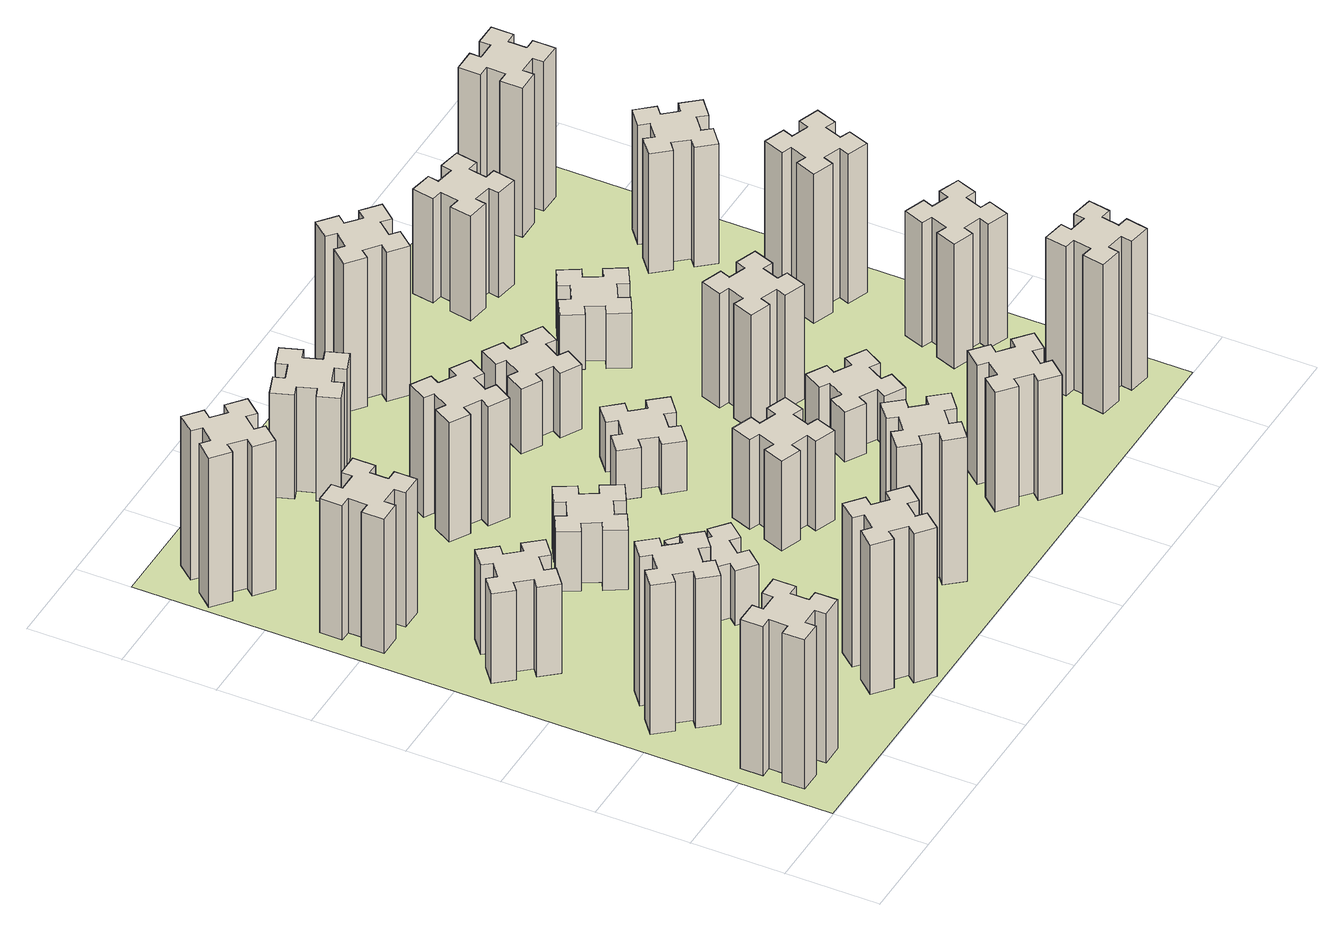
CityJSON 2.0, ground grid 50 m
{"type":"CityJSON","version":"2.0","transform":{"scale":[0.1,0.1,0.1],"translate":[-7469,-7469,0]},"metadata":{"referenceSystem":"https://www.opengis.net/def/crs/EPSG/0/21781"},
"CityObjects":{
"building1":{"type":"Building","attributes":{"class":"1000","function":"1000","usage":"1000","yearOfConstruction":2016,"roofType":"1000","measuredHeight":90,"storeysAboveGround":30,"storeysBelowGround":0},"geometry":[{"type":"Solid","lod":"1","boundaries":[[[[0,1,2,3,4,5,6,7,8,9,10,11,12,13,14,15,16,17,18,19]],[[17,16,20,21]],[[16,15,22,20]],[[15,14,23,22]],[[14,13,24,23]],[[13,12,25,24]],[[12,11,26,25]],[[11,10,27,26]],[[10,9,28,27]],[[9,8,29,28]],[[8,7,30,29]],[[7,6,31,30]],[[6,5,32,31]],[[5,4,33,32]],[[4,3,34,33]],[[3,2,35,34]],[[2,1,36,35]],[[1,0,37,36]],[[0,19,38,37]],[[19,18,39,38]],[[18,17,21,39]],[[24,25,26,27,28,29,30,31,32,33,34,35,36,37,38,39,21,20,22,23]]]]}]},
"building2":{"type":"Building","attributes":{"class":"1000","function":"1000","usage":"1000","yearOfConstruction":2016,"roofType":"1000","measuredHeight":90,"storeysAboveGround":30,"storeysBelowGround":0},"geometry":[{"type":"Solid","lod":"1","boundaries":[[[[40,41,42,43,44,45,46,47,48,49,50,51,52,53,54,55,56,57,58,59]],[[57,56,60,61]],[[56,55,62,60]],[[55,54,63,62]],[[54,53,64,63]],[[53,52,65,64]],[[52,51,66,65]],[[51,50,67,66]],[[50,49,68,67]],[[49,48,69,68]],[[48,47,70,69]],[[47,46,71,70]],[[46,45,72,71]],[[45,44,73,72]],[[44,43,74,73]],[[43,42,75,74]],[[42,41,76,75]],[[41,40,77,76]],[[40,59,78,77]],[[59,58,79,78]],[[58,57,61,79]],[[64,65,66,67,68,69,70,71,72,73,74,75,76,77,78,79,61,60,62,63]]]]}]},
"building3":{"type":"Building","attributes":{"class":"1000","function":"1000","usage":"1000","yearOfConstruction":2016,"roofType":"1000","measuredHeight":54,"storeysAboveGround":30,"storeysBelowGround":0},"geometry":[{"type":"Solid","lod":"1","boundaries":[[[[80,81,82,83,84,85,86,87,88,89,90,91,92,93,94,95,96,97,98,99]],[[97,96,100,101]],[[96,95,102,100]],[[95,94,103,102]],[[94,93,104,103]],[[93,92,105,104]],[[92,91,106,105]],[[91,90,107,106]],[[90,89,108,107]],[[89,88,109,108]],[[88,87,110,109]],[[87,86,111,110]],[[86,85,112,111]],[[85,84,113,112]],[[84,83,114,113]],[[83,82,115,114]],[[82,81,116,115]],[[81,80,117,116]],[[80,99,118,117]],[[99,98,119,118]],[[98,97,101,119]],[[104,105,106,107,108,109,110,111,112,113,114,115,116,117,118,119,101,100,102,103]]]]}]},
"building4":{"type":"Building","attributes":{"class":"1000","function":"1000","usage":"1000","yearOfConstruction":2016,"roofType":"1000","measuredHeight":81,"storeysAboveGround":30,"storeysBelowGround":0},"geometry":[{"type":"Solid","lod":"1","boundaries":[[[[120,121,122,123,124,125,126,127,128,129,130,131,132,133,134,135,136,137,138,139]],[[137,136,140,141]],[[136,135,142,140]],[[135,134,143,142]],[[134,133,144,143]],[[133,132,145,144]],[[132,131,146,145]],[[131,130,147,146]],[[130,129,148,147]],[[129,128,149,148]],[[128,127,150,149]],[[127,126,151,150]],[[126,125,152,151]],[[125,124,153,152]],[[124,123,154,153]],[[123,122,155,154]],[[122,121,156,155]],[[121,120,157,156]],[[120,139,158,157]],[[139,138,159,158]],[[138,137,141,159]],[[144,145,146,147,148,149,150,151,152,153,154,155,156,157,158,159,141,140,142,143]]]]}]},
"building5":{"type":"Building","attributes":{"class":"1000","function":"1000","usage":"1000","yearOfConstruction":2016,"roofType":"1000","measuredHeight":90,"storeysAboveGround":30,"storeysBelowGround":0},"geometry":[{"type":"Solid","lod":"1","boundaries":[[[[160,161,162,163,164,165,166,167,168,169,170,171,172,173,174,175,176,177,178,179]],[[177,176,180,181]],[[176,175,182,180]],[[175,174,183,182]],[[174,173,184,183]],[[173,172,185,184]],[[172,171,186,185]],[[171,170,187,186]],[[170,169,188,187]],[[169,168,189,188]],[[168,167,190,189]],[[167,166,191,190]],[[166,165,192,191]],[[165,164,193,192]],[[164,163,194,193]],[[163,162,195,194]],[[162,161,196,195]],[[161,160,197,196]],[[160,179,198,197]],[[179,178,199,198]],[[178,177,181,199]],[[184,185,186,187,188,189,190,191,192,193,194,195,196,197,198,199,181,180,182,183]]]]}]},
"building6":{"type":"Building","attributes":{"class":"1000","function":"1000","usage":"1000","yearOfConstruction":2016,"roofType":"1000","measuredHeight":90,"storeysAboveGround":30,"storeysBelowGround":0},"geometry":[{"type":"Solid","lod":"1","boundaries":[[[[200,201,202,203,204,205,206,207,208,209,210,211,212,213,214,215,216,217,218,219]],[[217,216,220,221]],[[216,215,222,220]],[[215,214,223,222]],[[214,213,224,223]],[[213,212,225,224]],[[212,211,226,225]],[[211,210,227,226]],[[210,209,228,227]],[[209,208,229,228]],[[208,207,230,229]],[[207,206,231,230]],[[206,205,232,231]],[[205,204,233,232]],[[204,203,234,233]],[[203,202,235,234]],[[202,201,236,235]],[[201,200,237,236]],[[200,219,238,237]],[[219,218,239,238]],[[218,217,221,239]],[[224,225,226,227,228,229,230,231,232,233,234,235,236,237,238,239,221,220,222,223]]]]}]},
"building7":{"type":"Building","attributes":{"class":"1000","function":"1000","usage":"1000","yearOfConstruction":2016,"roofType":"1000","measuredHeight":33,"storeysAboveGround":30,"storeysBelowGround":0},"geometry":[{"type":"Solid","lod":"1","boundaries":[[[[240,241,242,243,244,245,246,247,248,249,250,251,252,253,254,255,256,257,258,259]],[[257,256,260,261]],[[256,255,262,260]],[[255,254,263,262]],[[254,253,264,263]],[[253,252,265,264]],[[252,251,266,265]],[[251,250,267,266]],[[250,249,268,267]],[[249,248,269,268]],[[248,247,270,269]],[[247,246,271,270]],[[246,245,272,271]],[[245,244,273,272]],[[244,243,274,273]],[[243,242,275,274]],[[242,241,276,275]],[[241,240,277,276]],[[240,259,278,277]],[[259,258,279,278]],[[258,257,261,279]],[[264,265,266,267,268,269,270,271,272,273,274,275,276,277,278,279,261,260,262,263]]]]}]},
"building8":{"type":"Building","attributes":{"class":"1000","function":"1000","usage":"1000","yearOfConstruction":2016,"roofType":"1000","measuredHeight":36,"storeysAboveGround":30,"storeysBelowGround":0},"geometry":[{"type":"Solid","lod":"1","boundaries":[[[[280,281,282,283,284,285,286,287,288,289,290,291,292,293,294,295,296,297,298,299]],[[297,296,300,301]],[[296,295,302,300]],[[295,294,303,302]],[[294,293,304,303]],[[293,292,305,304]],[[292,291,306,305]],[[291,290,307,306]],[[290,289,308,307]],[[289,288,309,308]],[[288,287,310,309]],[[287,286,311,310]],[[286,285,312,311]],[[285,284,313,312]],[[284,283,314,313]],[[283,282,315,314]],[[282,281,316,315]],[[281,280,317,316]],[[280,299,318,317]],[[299,298,319,318]],[[298,297,301,319]],[[304,305,306,307,308,309,310,311,312,313,314,315,316,317,318,319,301,300,302,303]]]]}]},
"building9":{"type":"Building","attributes":{"class":"1000","function":"1000","usage":"1000","yearOfConstruction":2016,"roofType":"1000","measuredHeight":72,"storeysAboveGround":30,"storeysBelowGround":0},"geometry":[{"type":"Solid","lod":"1","boundaries":[[[[320,321,322,323,324,325,326,327,328,329,330,331,332,333,334,335,336,337,338,339]],[[337,336,340,341]],[[336,335,342,340]],[[335,334,343,342]],[[334,333,344,343]],[[333,332,345,344]],[[332,331,346,345]],[[331,330,347,346]],[[330,329,348,347]],[[329,328,349,348]],[[328,327,350,349]],[[327,326,351,350]],[[326,325,352,351]],[[325,324,353,352]],[[324,323,354,353]],[[323,322,355,354]],[[322,321,356,355]],[[321,320,357,356]],[[320,339,358,357]],[[339,338,359,358]],[[338,337,341,359]],[[344,345,346,347,348,349,350,351,352,353,354,355,356,357,358,359,341,340,342,343]]]]}]},
"building10":{"type":"Building","attributes":{"class":"1000","function":"1000","usage":"1000","yearOfConstruction":2016,"roofType":"1000","measuredHeight":87,"storeysAboveGround":30,"storeysBelowGround":0},"geometry":[{"type":"Solid","lod":"1","boundaries":[[[[360,361,362,363,364,365,366,367,368,369,370,371,372,373,374,375,376,377,378,379]],[[377,376,380,381]],[[376,375,382,380]],[[375,374,383,382]],[[374,373,384,383]],[[373,372,385,384]],[[372,371,386,385]],[[371,370,387,386]],[[370,369,388,387]],[[369,368,389,388]],[[368,367,390,389]],[[367,366,391,390]],[[366,365,392,391]],[[365,364,393,392]],[[364,363,394,393]],[[363,362,395,394]],[[362,361,396,395]],[[361,360,397,396]],[[360,379,398,397]],[[379,378,399,398]],[[378,377,381,399]],[[384,385,386,387,388,389,390,391,392,393,394,395,396,397,398,399,381,380,382,383]]]]}]},
"building11":{"type":"Building","attributes":{"class":"1000","function":"1000","usage":"1000","yearOfConstruction":2016,"roofType":"1000","measuredHeight":63,"storeysAboveGround":30,"storeysBelowGround":0},"geometry":[{"type":"Solid","lod":"1","boundaries":[[[[400,401,402,403,404,405,406,407,408,409,410,411,412,413,414,415,416,417,418,419]],[[417,416,420,421]],[[416,415,422,420]],[[415,414,423,422]],[[414,413,424,423]],[[413,412,425,424]],[[412,411,426,425]],[[411,410,427,426]],[[410,409,428,427]],[[409,408,429,428]],[[408,407,430,429]],[[407,406,431,430]],[[406,405,432,431]],[[405,404,433,432]],[[404,403,434,433]],[[403,402,435,434]],[[402,401,436,435]],[[401,400,437,436]],[[400,419,438,437]],[[419,418,439,438]],[[418,417,421,439]],[[424,425,426,427,428,429,430,431,432,433,434,435,436,437,438,439,421,420,422,423]]]]}]},
"building12":{"type":"Building","attributes":{"class":"1000","function":"1000","usage":"1000","yearOfConstruction":2016,"roofType":"1000","measuredHeight":54,"storeysAboveGround":30,"storeysBelowGround":0},"geometry":[{"type":"Solid","lod":"1","boundaries":[[[[440,441,442,443,444,445,446,447,448,449,450,451,452,453,454,455,456,457,458,459]],[[457,456,460,461]],[[456,455,462,460]],[[455,454,463,462]],[[454,453,464,463]],[[453,452,465,464]],[[452,451,466,465]],[[451,450,467,466]],[[450,449,468,467]],[[449,448,469,468]],[[448,447,470,469]],[[447,446,471,470]],[[446,445,472,471]],[[445,444,473,472]],[[444,443,474,473]],[[443,442,475,474]],[[442,441,476,475]],[[441,440,477,476]],[[440,459,478,477]],[[459,458,479,478]],[[458,457,461,479]],[[464,465,466,467,468,469,470,471,472,473,474,475,476,477,478,479,461,460,462,463]]]]}]},
"building13":{"type":"Building","attributes":{"class":"1000","function":"1000","usage":"1000","yearOfConstruction":2016,"roofType":"1000","measuredHeight":30,"storeysAboveGround":30,"storeysBelowGround":0},"geometry":[{"type":"Solid","lod":"1","boundaries":[[[[480,481,482,483,484,485,486,487,488,489,490,491,492,493,494,495,496,497,498,499]],[[497,496,500,501]],[[496,495,502,500]],[[495,494,503,502]],[[494,493,504,503]],[[493,492,505,504]],[[492,491,506,505]],[[491,490,507,506]],[[490,489,508,507]],[[489,488,509,508]],[[488,487,510,509]],[[487,486,511,510]],[[486,485,512,511]],[[485,484,513,512]],[[484,483,514,513]],[[483,482,515,514]],[[482,481,516,515]],[[481,480,517,516]],[[480,499,518,517]],[[499,498,519,518]],[[498,497,501,519]],[[504,505,506,507,508,509,510,511,512,513,514,515,516,517,518,519,501,500,502,503]]]]}]},
"building14":{"type":"Building","attributes":{"class":"1000","function":"1000","usage":"1000","yearOfConstruction":2016,"roofType":"1000","measuredHeight":72,"storeysAboveGround":30,"storeysBelowGround":0},"geometry":[{"type":"Solid","lod":"1","boundaries":[[[[520,521,522,523,524,525,526,527,528,529,530,531,532,533,534,535,536,537,538,539]],[[537,536,540,541]],[[536,535,542,540]],[[535,534,543,542]],[[534,533,544,543]],[[533,532,545,544]],[[532,531,546,545]],[[531,530,547,546]],[[530,529,548,547]],[[529,528,549,548]],[[528,527,550,549]],[[527,526,551,550]],[[526,525,552,551]],[[525,524,553,552]],[[524,523,554,553]],[[523,522,555,554]],[[522,521,556,555]],[[521,520,557,556]],[[520,539,558,557]],[[539,538,559,558]],[[538,537,541,559]],[[544,545,546,547,548,549,550,551,552,553,554,555,556,557,558,559,541,540,542,543]]]]}]},
"building15":{"type":"Building","attributes":{"class":"1000","function":"1000","usage":"1000","yearOfConstruction":2016,"roofType":"1000","measuredHeight":39,"storeysAboveGround":30,"storeysBelowGround":0},"geometry":[{"type":"Solid","lod":"1","boundaries":[[[[560,561,562,563,564,565,566,567,568,569,570,571,572,573,574,575,576,577,578,579]],[[577,576,580,581]],[[576,575,582,580]],[[575,574,583,582]],[[574,573,584,583]],[[573,572,585,584]],[[572,571,586,585]],[[571,570,587,586]],[[570,569,588,587]],[[569,568,589,588]],[[568,567,590,589]],[[567,566,591,590]],[[566,565,592,591]],[[565,564,593,592]],[[564,563,594,593]],[[563,562,595,594]],[[562,561,596,595]],[[561,560,597,596]],[[560,579,598,597]],[[579,578,599,598]],[[578,577,581,599]],[[584,585,586,587,588,589,590,591,592,593,594,595,596,597,598,599,581,580,582,583]]]]}]},
"building16":{"type":"Building","attributes":{"class":"1000","function":"1000","usage":"1000","yearOfConstruction":2016,"roofType":"1000","measuredHeight":90,"storeysAboveGround":30,"storeysBelowGround":0},"geometry":[{"type":"Solid","lod":"1","boundaries":[[[[600,601,602,603,604,605,606,607,608,609,610,611,612,613,614,615,616,617,618,619]],[[617,616,620,621]],[[616,615,622,620]],[[615,614,623,622]],[[614,613,624,623]],[[613,612,625,624]],[[612,611,626,625]],[[611,610,627,626]],[[610,609,628,627]],[[609,608,629,628]],[[608,607,630,629]],[[607,606,631,630]],[[606,605,632,631]],[[605,604,633,632]],[[604,603,634,633]],[[603,602,635,634]],[[602,601,636,635]],[[601,600,637,636]],[[600,619,638,637]],[[619,618,639,638]],[[618,617,621,639]],[[624,625,626,627,628,629,630,631,632,633,634,635,636,637,638,639,621,620,622,623]]]]}]},
"building17":{"type":"Building","attributes":{"class":"1000","function":"1000","usage":"1000","yearOfConstruction":2016,"roofType":"1000","measuredHeight":30,"storeysAboveGround":30,"storeysBelowGround":0},"geometry":[{"type":"Solid","lod":"1","boundaries":[[[[640,641,642,643,644,645,646,647,648,649,650,651,652,653,654,655,656,657,658,659]],[[657,656,660,661]],[[656,655,662,660]],[[655,654,663,662]],[[654,653,664,663]],[[653,652,665,664]],[[652,651,666,665]],[[651,650,667,666]],[[650,649,668,667]],[[649,648,669,668]],[[648,647,670,669]],[[647,646,671,670]],[[646,645,672,671]],[[645,644,673,672]],[[644,643,674,673]],[[643,642,675,674]],[[642,641,676,675]],[[641,640,677,676]],[[640,659,678,677]],[[659,658,679,678]],[[658,657,661,679]],[[664,665,666,667,668,669,670,671,672,673,674,675,676,677,678,679,661,660,662,663]]]]}]},
"building18":{"type":"Building","attributes":{"class":"1000","function":"1000","usage":"1000","yearOfConstruction":2016,"roofType":"1000","measuredHeight":69,"storeysAboveGround":30,"storeysBelowGround":0},"geometry":[{"type":"Solid","lod":"1","boundaries":[[[[680,681,682,683,684,685,686,687,688,689,690,691,692,693,694,695,696,697,698,699]],[[697,696,700,701]],[[696,695,702,700]],[[695,694,703,702]],[[694,693,704,703]],[[693,692,705,704]],[[692,691,706,705]],[[691,690,707,706]],[[690,689,708,707]],[[689,688,709,708]],[[688,687,710,709]],[[687,686,711,710]],[[686,685,712,711]],[[685,684,713,712]],[[684,683,714,713]],[[683,682,715,714]],[[682,681,716,715]],[[681,680,717,716]],[[680,699,718,717]],[[699,698,719,718]],[[698,697,701,719]],[[704,705,706,707,708,709,710,711,712,713,714,715,716,717,718,719,701,700,702,703]]]]}]},
"building19":{"type":"Building","attributes":{"class":"1000","function":"1000","usage":"1000","yearOfConstruction":2016,"roofType":"1000","measuredHeight":33,"storeysAboveGround":30,"storeysBelowGround":0},"geometry":[{"type":"Solid","lod":"1","boundaries":[[[[720,721,722,723,724,725,726,727,728,729,730,731,732,733,734,735,736,737,738,739]],[[737,736,740,741]],[[736,735,742,740]],[[735,734,743,742]],[[734,733,744,743]],[[733,732,745,744]],[[732,731,746,745]],[[731,730,747,746]],[[730,729,748,747]],[[729,728,749,748]],[[728,727,750,749]],[[727,726,751,750]],[[726,725,752,751]],[[725,724,753,752]],[[724,723,754,753]],[[723,722,755,754]],[[722,721,756,755]],[[721,720,757,756]],[[720,739,758,757]],[[739,738,759,758]],[[738,737,741,759]],[[744,745,746,747,748,749,750,751,752,753,754,755,756,757,758,759,741,740,742,743]]]]}]},
"building20":{"type":"Building","attributes":{"class":"1000","function":"1000","usage":"1000","yearOfConstruction":2016,"roofType":"1000","measuredHeight":90,"storeysAboveGround":30,"storeysBelowGround":0},"geometry":[{"type":"Solid","lod":"1","boundaries":[[[[760,761,762,763,764,765,766,767,768,769,770,771,772,773,774,775,776,777,778,779]],[[777,776,780,781]],[[776,775,782,780]],[[775,774,783,782]],[[774,773,784,783]],[[773,772,785,784]],[[772,771,786,785]],[[771,770,787,786]],[[770,769,788,787]],[[769,768,789,788]],[[768,767,790,789]],[[767,766,791,790]],[[766,765,792,791]],[[765,764,793,792]],[[764,763,794,793]],[[763,762,795,794]],[[762,761,796,795]],[[761,760,797,796]],[[760,779,798,797]],[[779,778,799,798]],[[778,777,781,799]],[[784,785,786,787,788,789,790,791,792,793,794,795,796,797,798,799,781,780,782,783]]]]}]},
"building21":{"type":"Building","attributes":{"class":"1000","function":"1000","usage":"1000","yearOfConstruction":2016,"roofType":"1000","measuredHeight":63,"storeysAboveGround":30,"storeysBelowGround":0},"geometry":[{"type":"Solid","lod":"1","boundaries":[[[[800,801,802,803,804,805,806,807,808,809,810,811,812,813,814,815,816,817,818,819]],[[817,816,820,821]],[[816,815,822,820]],[[815,814,823,822]],[[814,813,824,823]],[[813,812,825,824]],[[812,811,826,825]],[[811,810,827,826]],[[810,809,828,827]],[[809,808,829,828]],[[808,807,830,829]],[[807,806,831,830]],[[806,805,832,831]],[[805,804,833,832]],[[804,803,834,833]],[[803,802,835,834]],[[802,801,836,835]],[[801,800,837,836]],[[800,819,838,837]],[[819,818,839,838]],[[818,817,821,839]],[[824,825,826,827,828,829,830,831,832,833,834,835,836,837,838,839,821,820,822,823]]]]}]},
"building22":{"type":"Building","attributes":{"class":"1000","function":"1000","usage":"1000","yearOfConstruction":2016,"roofType":"1000","measuredHeight":75,"storeysAboveGround":30,"storeysBelowGround":0},"geometry":[{"type":"Solid","lod":"1","boundaries":[[[[840,841,842,843,844,845,846,847,848,849,850,851,852,853,854,855,856,857,858,859]],[[857,856,860,861]],[[856,855,862,860]],[[855,854,863,862]],[[854,853,864,863]],[[853,852,865,864]],[[852,851,866,865]],[[851,850,867,866]],[[850,849,868,867]],[[849,848,869,868]],[[848,847,870,869]],[[847,846,871,870]],[[846,845,872,871]],[[845,844,873,872]],[[844,843,874,873]],[[843,842,875,874]],[[842,841,876,875]],[[841,840,877,876]],[[840,859,878,877]],[[859,858,879,878]],[[858,857,861,879]],[[864,865,866,867,868,869,870,871,872,873,874,875,876,877,878,879,861,860,862,863]]]]}]},
"building23":{"type":"Building","attributes":{"class":"1000","function":"1000","usage":"1000","yearOfConstruction":2016,"roofType":"1000","measuredHeight":90,"storeysAboveGround":30,"storeysBelowGround":0},"geometry":[{"type":"Solid","lod":"1","boundaries":[[[[880,881,882,883,884,885,886,887,888,889,890,891,892,893,894,895,896,897,898,899]],[[897,896,900,901]],[[896,895,902,900]],[[895,894,903,902]],[[894,893,904,903]],[[893,892,905,904]],[[892,891,906,905]],[[891,890,907,906]],[[890,889,908,907]],[[889,888,909,908]],[[888,887,910,909]],[[887,886,911,910]],[[886,885,912,911]],[[885,884,913,912]],[[884,883,914,913]],[[883,882,915,914]],[[882,881,916,915]],[[881,880,917,916]],[[880,899,918,917]],[[899,898,919,918]],[[898,897,901,919]],[[904,905,906,907,908,909,910,911,912,913,914,915,916,917,918,919,901,900,902,903]]]]}]},
"building24":{"type":"Building","attributes":{"class":"1000","function":"1000","usage":"1000","yearOfConstruction":2016,"roofType":"1000","measuredHeight":72,"storeysAboveGround":30,"storeysBelowGround":0},"geometry":[{"type":"Solid","lod":"1","boundaries":[[[[920,921,922,923,924,925,926,927,928,929,930,931,932,933,934,935,936,937,938,939]],[[937,936,940,941]],[[936,935,942,940]],[[935,934,943,942]],[[934,933,944,943]],[[933,932,945,944]],[[932,931,946,945]],[[931,930,947,946]],[[930,929,948,947]],[[929,928,949,948]],[[928,927,950,949]],[[927,926,951,950]],[[926,925,952,951]],[[925,924,953,952]],[[924,923,954,953]],[[923,922,955,954]],[[922,921,956,955]],[[921,920,957,956]],[[920,939,958,957]],[[939,938,959,958]],[[938,937,941,959]],[[944,945,946,947,948,949,950,951,952,953,954,955,956,957,958,959,941,940,942,943]]]]}]},
"building25":{"type":"Building","attributes":{"class":"1000","function":"1000","usage":"1000","yearOfConstruction":2016,"roofType":"1000","measuredHeight":90,"storeysAboveGround":30,"storeysBelowGround":0},"geometry":[{"type":"Solid","lod":"1","boundaries":[[[[960,961,962,963,964,965,966,967,968,969,970,971,972,973,974,975,976,977,978,979]],[[977,976,980,981]],[[976,975,982,980]],[[975,974,983,982]],[[974,973,984,983]],[[973,972,985,984]],[[972,971,986,985]],[[971,970,987,986]],[[970,969,988,987]],[[969,968,989,988]],[[968,967,990,989]],[[967,966,991,990]],[[966,965,992,991]],[[965,964,993,992]],[[964,963,994,993]],[[963,962,995,994]],[[962,961,996,995]],[[961,960,997,996]],[[960,979,998,997]],[[979,978,999,998]],[[978,977,981,999]],[[984,985,986,987,988,989,990,991,992,993,994,995,996,997,998,999,981,980,982,983]]]]}]},
"landuse1":{"type":"LandUse","attributes":{"name":"plot1","function":"1010"},"geometry":[{"type":"MultiSurface","lod":"1","boundaries":[[[1000,1001,1002,1003]]]}]}
},
"vertices":[
[165,425,0],[165,325,0],[105,325,0],[105,205,0],[225,205,0],[225,265,0],[325,265,0],[325,205,0],[445,205,0],[445,325,0],[385,325,0],[385,425,0],[445,425,0],[445,545,0],[325,545,0],[325,485,0],[225,485,0],[225,545,0],[105,545,0],[105,425,0],[225,485,900],[225,545,900],[325,485,900],[325,545,900],[445,545,900],[445,425,900],[385,425,900],[385,325,900],[445,325,900],[445,205,900],[325,205,900],[325,265,900],[225,265,900],[225,205,900],[105,205,900],[105,325,900],[165,325,900],[165,425,900],[105,425,900],[105,545,900],
[408,899,0],[484,963,0],[523,917,0],[615,994,0],[538,1086,0],[492,1048,0],[427,1124,0],[473,1163,0],[396,1255,0],[304,1178,0],[343,1132,0],[266,1067,0],[228,1113,0],[136,1036,0],[213,944,0],[259,983,0],[323,906,0],[277,868,0],[354,776,0],[446,853,0],[323,906,900],[277,868,900],[259,983,900],[213,944,900],[136,1036,900],[228,1113,900],[266,1067,900],[343,1132,900],[304,1178,900],[396,1255,900],[473,1163,900],[427,1124,900],[492,1048,900],[538,1086,900],[615,994,900],[523,917,900],[484,963,900],[408,899,900],[446,853,900],[354,776,900],
[492,1888,0],[427,1964,0],[473,2003,0],[396,2095,0],[304,2018,0],[343,1972,0],[266,1907,0],[228,1953,0],[136,1876,0],[213,1784,0],[259,1823,0],[323,1746,0],[277,1708,0],[354,1616,0],[446,1693,0],[408,1739,0],[484,1803,0],[523,1757,0],[615,1834,0],[538,1926,0],[484,1803,540],[523,1757,540],[408,1739,540],[446,1693,540],[354,1616,540],[277,1708,540],[323,1746,540],[259,1823,540],[213,1784,540],[136,1876,540],[228,1953,540],[266,1907,540],[343,1972,540],[304,2018,540],[396,2095,540],[473,2003,540],[427,1964,540],[492,1888,540],[538,1926,540],[615,1834,540],
[385,2545,0],[385,2645,0],[445,2645,0],[445,2765,0],[325,2765,0],[325,2705,0],[225,2705,0],[225,2765,0],[105,2765,0],[105,2645,0],[165,2645,0],[165,2545,0],[105,2545,0],[105,2425,0],[225,2425,0],[225,2485,0],[325,2485,0],[325,2425,0],[445,2425,0],[445,2545,0],[325,2485,810],[325,2425,810],[225,2485,810],[225,2425,810],[105,2425,810],[105,2545,810],[165,2545,810],[165,2645,810],[105,2645,810],[105,2765,810],[225,2765,810],[225,2705,810],[325,2705,810],[325,2765,810],[445,2765,810],[445,2645,810],[385,2645,810],[385,2545,810],[445,2545,810],[445,2425,810],
[1167,166,0],[1232,243,0],[1278,204,0],[1355,296,0],[1263,373,0],[1224,327,0],[1148,392,0],[1186,438,0],[1094,515,0],[1017,423,0],[1063,384,0],[999,308,0],[953,346,0],[876,254,0],[968,177,0],[1006,223,0],[1083,159,0],[1044,113,0],[1136,36,0],[1213,128,0],[1083,159,900],[1044,113,900],[1006,223,900],[968,177,900],[876,254,900],[953,346,900],[999,308,900],[1063,384,900],[1017,423,900],[1094,515,900],[1186,438,900],[1148,392,900],[1224,327,900],[1263,373,900],[1355,296,900],[1278,204,900],[1232,243,900],[1167,166,900],[1213,128,900],[1136,36,900],
[384,3387,0],[308,3452,0],[346,3498,0],[254,3575,0],[177,3483,0],[223,3444,0],[159,3368,0],[113,3406,0],[36,3314,0],[128,3237,0],[166,3283,0],[243,3219,0],[204,3173,0],[296,3096,0],[373,3188,0],[327,3226,0],[392,3303,0],[438,3264,0],[515,3356,0],[423,3433,0],[392,3303,900],[438,3264,900],[327,3226,900],[373,3188,900],[296,3096,900],[204,3173,900],[243,3219,900],[166,3283,900],[128,3237,900],[36,3314,900],[113,3406,900],[159,3368,900],[223,3444,900],[177,3483,900],[254,3575,900],[346,3498,900],[308,3452,900],[384,3387,900],[423,3433,900],[515,3356,900],
[1063,1324,0],[999,1248,0],[953,1286,0],[876,1194,0],[968,1117,0],[1006,1163,0],[1083,1099,0],[1044,1053,0],[1136,976,0],[1213,1068,0],[1167,1106,0],[1232,1183,0],[1278,1144,0],[1355,1236,0],[1263,1313,0],[1224,1267,0],[1148,1332,0],[1186,1378,0],[1094,1455,0],[1017,1363,0],[1148,1332,330],[1186,1378,330],[1224,1267,330],[1263,1313,330],[1355,1236,330],[1278,1144,330],[1232,1183,330],[1167,1106,330],[1213,1068,330],[1136,976,330],[1044,1053,330],[1083,1099,330],[1006,1163,330],[968,1117,330],[876,1194,330],[953,1286,330],[999,1248,330],[1063,1324,330],[1017,1363,330],[1094,1455,330],
[1104,1976,0],[1017,1926,0],[987,1978,0],[883,1918,0],[943,1814,0],[995,1844,0],[1045,1757,0],[993,1727,0],[1053,1623,0],[1157,1683,0],[1127,1735,0],[1214,1785,0],[1244,1733,0],[1348,1793,0],[1288,1897,0],[1236,1867,0],[1186,1954,0],[1238,1984,0],[1178,2088,0],[1074,2028,0],[1186,1954,360],[1238,1984,360],[1236,1867,360],[1288,1897,360],[1348,1793,360],[1244,1733,360],[1214,1785,360],[1127,1735,360],[1157,1683,360],[1053,1623,360],[993,1727,360],[1045,1757,360],[995,1844,360],[943,1814,360],[883,1918,360],[987,1978,360],[1017,1926,360],[1104,1976,360],[1074,2028,360],[1178,2088,360],
[1314,2666,0],[1227,2716,0],[1257,2768,0],[1153,2828,0],[1093,2724,0],[1145,2694,0],[1095,2607,0],[1043,2637,0],[983,2533,0],[1087,2473,0],[1117,2525,0],[1204,2475,0],[1174,2423,0],[1278,2363,0],[1338,2467,0],[1286,2497,0],[1336,2584,0],[1388,2554,0],[1448,2658,0],[1344,2718,0],[1336,2584,720],[1388,2554,720],[1286,2497,720],[1338,2467,720],[1278,2363,720],[1174,2423,720],[1204,2475,720],[1117,2525,720],[1087,2473,720],[983,2533,720],[1043,2637,720],[1095,2607,720],[1145,2694,720],[1093,2724,720],[1153,2828,720],[1257,2768,720],[1227,2716,720],[1314,2666,720],[1344,2718,720],[1448,2658,720],
[1739,443,0],[1803,366,0],[1757,328,0],[1834,236,0],[1926,313,0],[1888,359,0],[1964,423,0],[2003,377,0],[2095,454,0],[2018,546,0],[1972,508,0],[1907,584,0],[1953,623,0],[1876,715,0],[1784,638,0],[1823,592,0],[1746,527,0],[1708,573,0],[1616,496,0],[1693,404,0],[1746,527,870],[1708,573,870],[1823,592,870],[1784,638,870],[1876,715,870],[1953,623,870],[1907,584,870],[1972,508,870],[2018,546,870],[2095,454,870],[2003,377,870],[1964,423,870],[1888,359,870],[1926,313,870],[1834,236,870],[1757,328,870],[1803,366,870],[1739,443,870],[1693,404,870],[1616,496,870],
[1125,3456,0],[1031,3422,0],[1010,3478,0],[897,3437,0],[939,3324,0],[995,3345,0],[1029,3251,0],[973,3230,0],[1014,3117,0],[1127,3159,0],[1106,3215,0],[1200,3249,0],[1220,3193,0],[1333,3234,0],[1292,3347,0],[1236,3326,0],[1202,3420,0],[1258,3440,0],[1217,3553,0],[1104,3512,0],[1202,3420,630],[1258,3440,630],[1236,3326,630],[1292,3347,630],[1333,3234,630],[1220,3193,630],[1200,3249,630],[1106,3215,630],[1127,3159,630],[1014,3117,630],[973,3230,630],[1029,3251,630],[995,3345,630],[939,3324,630],[897,3437,630],[1010,3478,630],[1031,3422,630],[1125,3456,630],[1104,3512,630],[1217,3553,630],
[1769,1300,0],[1735,1206,0],[1679,1227,0],[1637,1114,0],[1750,1073,0],[1771,1129,0],[1865,1095,0],[1844,1039,0],[1957,997,0],[1998,1110,0],[1942,1131,0],[1976,1225,0],[2032,1204,0],[2073,1317,0],[1960,1358,0],[1940,1302,0],[1846,1336,0],[1867,1392,0],[1754,1433,0],[1713,1320,0],[1846,1336,540],[1867,1392,540],[1940,1302,540],[1960,1358,540],[2073,1317,540],[2032,1204,540],[1976,1225,540],[1942,1131,540],[1998,1110,540],[1957,997,540],[1844,1039,540],[1865,1095,540],[1771,1129,540],[1750,1073,540],[1637,1114,540],[1679,1227,540],[1735,1206,540],[1769,1300,540],[1713,1320,540],[1754,1433,540],
[1972,1988,0],[1907,2064,0],[1953,2103,0],[1876,2195,0],[1784,2118,0],[1823,2072,0],[1746,2007,0],[1708,2053,0],[1616,1976,0],[1693,1884,0],[1739,1923,0],[1803,1846,0],[1757,1808,0],[1834,1716,0],[1926,1793,0],[1888,1839,0],[1964,1903,0],[2003,1857,0],[2095,1934,0],[2018,2026,0],[1964,1903,300],[2003,1857,300],[1888,1839,300],[1926,1793,300],[1834,1716,300],[1757,1808,300],[1803,1846,300],[1739,1923,300],[1693,1884,300],[1616,1976,300],[1708,2053,300],[1746,2007,300],[1823,2072,300],[1784,2118,300],[1876,2195,300],[1953,2103,300],[1907,2064,300],[1972,1988,300],[2018,2026,300],[2095,1934,300],
[2486,323,0],[2563,259,0],[2524,213,0],[2616,136,0],[2693,228,0],[2647,266,0],[2712,343,0],[2758,304,0],[2835,396,0],[2743,473,0],[2704,427,0],[2628,492,0],[2666,538,0],[2574,615,0],[2497,523,0],[2543,484,0],[2479,408,0],[2433,446,0],[2356,354,0],[2448,277,0],[2479,408,720],[2433,446,720],[2543,484,720],[2497,523,720],[2574,615,720],[2666,538,720],[2628,492,720],[2704,427,720],[2743,473,720],[2835,396,720],[2758,304,720],[2712,343,720],[2647,266,720],[2693,228,720],[2616,136,720],[2524,213,720],[2563,259,720],[2486,323,720],[2448,277,720],[2356,354,720],
[2026,2497,0],[2076,2584,0],[2128,2554,0],[2188,2658,0],[2084,2718,0],[2054,2666,0],[1967,2716,0],[1997,2768,0],[1893,2828,0],[1833,2724,0],[1885,2694,0],[1835,2607,0],[1783,2637,0],[1723,2533,0],[1827,2473,0],[1857,2525,0],[1944,2475,0],[1914,2423,0],[2018,2363,0],[2078,2467,0],[1944,2475,390],[1914,2423,390],[1857,2525,390],[1827,2473,390],[1723,2533,390],[1783,2637,390],[1835,2607,390],[1885,2694,390],[1833,2724,390],[1893,2828,390],[1997,2768,390],[1967,2716,390],[2054,2666,390],[2084,2718,390],[2188,2658,390],[2128,2554,390],[2076,2584,390],[2026,2497,390],[2078,2467,390],[2018,2363,390],
[1746,3383,0],[1823,3319,0],[1784,3273,0],[1876,3196,0],[1953,3288,0],[1907,3326,0],[1972,3403,0],[2018,3364,0],[2095,3456,0],[2003,3533,0],[1964,3487,0],[1888,3552,0],[1926,3598,0],[1834,3675,0],[1757,3583,0],[1803,3544,0],[1739,3468,0],[1693,3506,0],[1616,3414,0],[1708,3337,0],[1739,3468,900],[1693,3506,900],[1803,3544,900],[1757,3583,900],[1834,3675,900],[1926,3598,900],[1888,3552,900],[1964,3487,900],[2003,3533,900],[2095,3456,900],[2018,3364,900],[1972,3403,900],[1907,3326,900],[1953,3288,900],[1876,3196,900],[1784,3273,900],[1823,3319,900],[1746,3383,900],[1708,3337,900],[1616,3414,900],
[2666,1117,0],[2716,1204,0],[2768,1174,0],[2828,1278,0],[2724,1338,0],[2694,1286,0],[2607,1336,0],[2637,1388,0],[2533,1448,0],[2473,1344,0],[2525,1314,0],[2475,1227,0],[2423,1257,0],[2363,1153,0],[2467,1093,0],[2497,1145,0],[2584,1095,0],[2554,1043,0],[2658,983,0],[2718,1087,0],[2584,1095,300],[2554,1043,300],[2497,1145,300],[2467,1093,300],[2363,1153,300],[2423,1257,300],[2475,1227,300],[2525,1314,300],[2473,1344,300],[2533,1448,300],[2637,1388,300],[2607,1336,300],[2694,1286,300],[2724,1338,300],[2828,1278,300],[2768,1174,300],[2716,1204,300],[2666,1117,300],[2718,1087,300],[2658,983,300],
[2682,1671,0],[2716,1765,0],[2772,1744,0],[2813,1857,0],[2700,1898,0],[2680,1842,0],[2586,1876,0],[2607,1932,0],[2494,1973,0],[2453,1860,0],[2509,1840,0],[2475,1746,0],[2419,1767,0],[2377,1654,0],[2490,1613,0],[2511,1669,0],[2605,1635,0],[2584,1579,0],[2697,1537,0],[2738,1650,0],[2605,1635,690],[2584,1579,690],[2511,1669,690],[2490,1613,690],[2377,1654,690],[2419,1767,690],[2475,1746,690],[2509,1840,690],[2453,1860,690],[2494,1973,690],[2607,1932,690],[2586,1876,690],[2680,1842,690],[2700,1898,690],[2813,1857,690],[2772,1744,690],[2716,1765,690],[2682,1671,690],[2738,1650,690],[2697,1537,690],
[2475,2584,0],[2525,2497,0],[2473,2467,0],[2533,2363,0],[2637,2423,0],[2607,2475,0],[2694,2525,0],[2724,2473,0],[2828,2533,0],[2768,2637,0],[2716,2607,0],[2666,2694,0],[2718,2724,0],[2658,2828,0],[2554,2768,0],[2584,2716,0],[2497,2666,0],[2467,2718,0],[2363,2658,0],[2423,2554,0],[2497,2666,330],[2467,2718,330],[2584,2716,330],[2554,2768,330],[2658,2828,330],[2718,2724,330],[2666,2694,330],[2716,2607,330],[2768,2637,330],[2828,2533,330],[2724,2473,330],[2694,2525,330],[2607,2475,330],[2637,2423,330],[2533,2363,330],[2473,2467,330],[2525,2497,330],[2475,2584,330],[2423,2554,330],[2363,2658,330],
[3504,475,0],[3405,492,0],[3416,551,0],[3297,572,0],[3277,454,0],[3336,444,0],[3318,345,0],[3259,356,0],[3238,237,0],[3357,217,0],[3367,276,0],[3465,258,0],[3455,199,0],[3573,178,0],[3594,297,0],[3535,307,0],[3552,405,0],[3611,395,0],[3632,513,0],[3514,534,0],[3552,405,900],[3611,395,900],[3535,307,900],[3594,297,900],[3573,178,900],[3455,199,900],[3465,258,900],[3367,276,900],[3357,217,900],[3238,237,900],[3259,356,900],[3318,345,900],[3336,444,900],[3277,454,900],[3297,572,900],[3416,551,900],[3405,492,900],[3504,475,900],[3514,534,900],[3632,513,900],
[2596,3404,0],[2578,3305,0],[2519,3316,0],[2498,3197,0],[2617,3177,0],[2627,3236,0],[2725,3218,0],[2715,3159,0],[2833,3138,0],[2854,3257,0],[2795,3267,0],[2812,3365,0],[2871,3355,0],[2892,3473,0],[2774,3494,0],[2764,3435,0],[2665,3452,0],[2676,3511,0],[2557,3532,0],[2537,3414,0],[2665,3452,630],[2676,3511,630],[2764,3435,630],[2774,3494,630],[2892,3473,630],[2871,3355,630],[2812,3365,630],[2795,3267,630],[2854,3257,630],[2833,3138,630],[2715,3159,630],[2725,3218,630],[2627,3236,630],[2617,3177,630],[2498,3197,630],[2519,3316,630],[2578,3305,630],[2596,3404,630],[2537,3414,630],[2557,3532,630],
[3351,1029,0],[3445,995,0],[3424,939,0],[3537,897,0],[3578,1010,0],[3522,1031,0],[3556,1125,0],[3612,1104,0],[3653,1217,0],[3540,1258,0],[3520,1202,0],[3426,1236,0],[3447,1292,0],[3334,1333,0],[3293,1220,0],[3349,1200,0],[3315,1106,0],[3259,1127,0],[3217,1014,0],[3330,973,0],[3315,1106,750],[3259,1127,750],[3349,1200,750],[3293,1220,750],[3334,1333,750],[3447,1292,750],[3426,1236,750],[3520,1202,750],[3540,1258,750],[3653,1217,750],[3612,1104,750],[3556,1125,750],[3522,1031,750],[3578,1010,750],[3537,897,750],[3424,939,750],[3445,995,750],[3351,1029,750],[3330,973,750],[3217,1014,750],
[3520,1942,0],[3426,1976,0],[3447,2032,0],[3334,2073,0],[3293,1960,0],[3349,1940,0],[3315,1846,0],[3259,1867,0],[3217,1754,0],[3330,1713,0],[3351,1769,0],[3445,1735,0],[3424,1679,0],[3537,1637,0],[3578,1750,0],[3522,1771,0],[3556,1865,0],[3612,1844,0],[3653,1957,0],[3540,1998,0],[3556,1865,900],[3612,1844,900],[3522,1771,900],[3578,1750,900],[3537,1637,900],[3424,1679,900],[3445,1735,900],[3351,1769,900],[3330,1713,900],[3217,1754,900],[3259,1867,900],[3315,1846,900],[3349,1940,900],[3293,1960,900],[3334,2073,900],[3447,2032,900],[3426,1976,900],[3520,1942,900],[3540,1998,900],[3653,1957,900],
[3319,2563,0],[3383,2486,0],[3337,2448,0],[3414,2356,0],[3506,2433,0],[3468,2479,0],[3544,2543,0],[3583,2497,0],[3675,2574,0],[3598,2666,0],[3552,2628,0],[3487,2704,0],[3533,2743,0],[3456,2835,0],[3364,2758,0],[3403,2712,0],[3326,2647,0],[3288,2693,0],[3196,2616,0],[3273,2524,0],[3326,2647,720],[3288,2693,720],[3403,2712,720],[3364,2758,720],[3456,2835,720],[3533,2743,720],[3487,2704,720],[3552,2628,720],[3598,2666,720],[3675,2574,720],[3583,2497,720],[3544,2543,720],[3468,2479,720],[3506,2433,720],[3414,2356,720],[3337,2448,720],[3383,2486,720],[3319,2563,720],[3273,2524,720],[3196,2616,720],
[3285,3325,0],[3385,3325,0],[3385,3265,0],[3505,3265,0],[3505,3385,0],[3445,3385,0],[3445,3485,0],[3505,3485,0],[3505,3605,0],[3385,3605,0],[3385,3545,0],[3285,3545,0],[3285,3605,0],[3165,3605,0],[3165,3485,0],[3225,3485,0],[3225,3385,0],[3165,3385,0],[3165,3265,0],[3285,3265,0],[3225,3385,900],[3165,3385,900],[3225,3485,900],[3165,3485,900],[3165,3605,900],[3285,3605,900],[3285,3545,900],[3385,3545,900],[3385,3605,900],[3505,3605,900],[3505,3485,900],[3445,3485,900],[3445,3385,900],[3505,3385,900],[3505,3265,900],[3385,3265,900],[3385,3325,900],[3285,3325,900],[3285,3265,900],[3165,3265,900],
[5,3705,0],[3705,3705,0],[3705,5,0],[5,5,0]
]}
